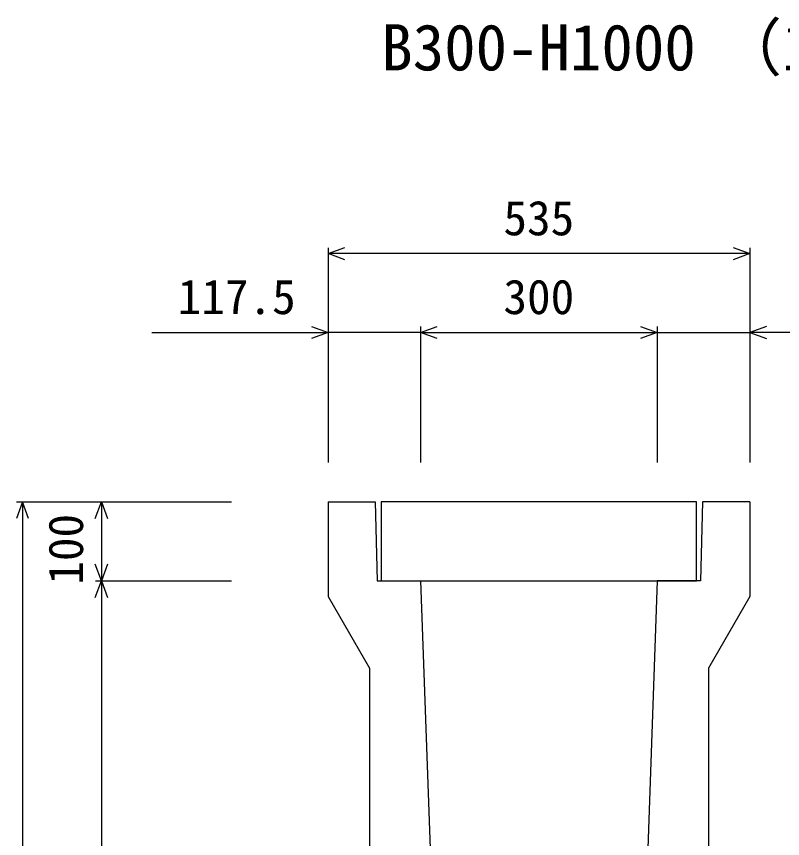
# Model space of a CAD drawing. Units: millimetres, scale not verified. Extents: x -25200 to 25200, y -8910 to 8910.
# Drawn here: x 17997 to 18969, y 2649 to 3692 of the extents above; entities that cross this region are included whole.
import ezdxf
from ezdxf.enums import TextEntityAlignment as Align

# ---------------------------------------------------------------- set-up
doc = ezdxf.new("R2010")
doc.units = ezdxf.units.MM
doc.header["$LTSCALE"] = 30
for name, color, linetype, lineweight in [('0-0_DIM', 7, 'Continuous', 25), ('0-2_HATCH', 6, 'Continuous', 25), ('0-5_OUTLINE', 3, 'Continuous', 25), ('0-6_TXT', 7, 'Continuous', 25)]:
    doc.layers.add(name, color=color, linetype=linetype, lineweight=lineweight)
doc.styles.add('ＭＳ ゴシック', font='')
doc.styles.get('ＭＳ ゴシック').set_extended_font_data('MS Gothic')

msp = doc.modelspace()

# ---------------------------------------------------------------- linework, layer by layer
at = {"layer": '0-0_DIM'}
for p, q in [((18392.28, 3398.8), (18392.28, 3126.3)), ((18927.28, 3391.3), (18392.28, 3391.3)), ((18927.28, 3398.8), (18927.28, 3126.3)), ((18509.78, 3298.8), (18509.78, 3126.3)), ((18809.78, 3298.8), (18809.78, 3126.3)), ((18168.9, 3291.3), (18392.28, 3291.3)), ((18509.78, 3291.3), (18392.28, 3291.3)), ((18509.78, 3291.3), (18809.78, 3291.3)), ((18809.78, 3291.3), (18927.28, 3291.3)), ((19150.66, 3291.3), (18927.28, 3291.3)), ((17997.28, 3076.3), (18269.78, 3076.3)), ((18004.78, 3076.3), (18004.78, 1876.3)), ((18104.78, 3076.3), (18104.78, 2976.3)), ((18097.28, 2976.3), (18269.78, 2976.3)), ((18104.78, 2976.3), (18104.78, 1976.3))]:
    msp.add_line(p, q, dxfattribs=at)
for points in [[(18413.42, 3383.6), (18392.28, 3391.3), (18413.42, 3398.99)], [(18906.14, 3398.99), (18927.28, 3391.3), (18906.14, 3383.6)], [(18371.14, 3298.99), (18392.28, 3291.3), (18371.14, 3283.6)], [(18530.92, 3283.6), (18509.78, 3291.3), (18530.92, 3298.99)], [(18788.64, 3298.99), (18809.78, 3291.3), (18788.64, 3283.6)], [(18948.42, 3298.99), (18927.28, 3291.3), (18948.42, 3283.6)], [(18012.48, 3055.15), (18004.78, 3076.3), (17997.08, 3055.15)], [(18097.08, 3055.15), (18104.78, 3076.3), (18112.47, 3055.15)], [(18112.47, 2997.44), (18104.78, 2976.3), (18097.08, 2997.44)], [(18097.08, 2955.15), (18104.78, 2976.3), (18112.47, 2955.15)]]:
    msp.add_lwpolyline(points, dxfattribs=at)
at = {"layer": '0-2_HATCH'}
msp.add_lwpolyline([(18459.78, 2976.3), (18859.78, 2976.3), (18859.78, 3076.3), (18459.78, 3076.3)], close=True, dxfattribs=at)
at = {"layer": '0-5_OUTLINE'}
for p, q in [((18392.28, 3076.3), (18392.28, 2956.3)), ((18867.28, 3076.3), (18864.78, 2976.3)), ((18927.28, 3076.3), (18867.28, 3076.3)), ((18927.28, 3076.3), (18927.28, 2956.3)), ((18509.78, 2976.3), (18543.09, 2024.55)), ((18809.78, 2976.3), (18776.47, 2024.55)), ((18864.78, 2976.3), (18809.78, 2976.3)), ((18927.28, 2956.3), (18874.78, 2865.3)), ((18874.78, 2865.3), (18874.78, 2038.8))]:
    msp.add_line(p, q, dxfattribs=at)
for points in [[(18392.28, 3076.3), (18452.28, 3076.3), (18454.78, 2976.3), (18509.78, 2976.3)], [(18392.28, 2956.3), (18444.78, 2865.3), (18444.78, 2038.8)]]:
    msp.add_lwpolyline(points, dxfattribs=at)

# ---------------------------------------------------------------- texts
at = {"layer": '0-0_DIM', "style": 'ＭＳ ゴシック'}
for s, p in [('535', (18614.78, 3401.3)), ('117.5', (18201.67, 3301.3)), ('300', (18614.78, 3301.3))]:
    msp.add_text(s, height=43.99, dxfattribs=at).set_placement(p, align=Align.BOTTOM_LEFT)
msp.add_text('100', height=43.99, rotation=90, dxfattribs=at).set_placement((18094.78, 2971.3), align=Align.BOTTOM_LEFT)
at = {"layer": '0-6_TXT', "style": 'ＭＳ ゴシック'}
for s, p in [('（1368kg）', (18888.15, 3606.08)), ('B300-H1000', (18459.78, 3606.08))]:
    msp.add_text(s, height=58.65, dxfattribs=at).set_placement(p, align=Align.BOTTOM_LEFT)

doc.saveas('drawing.dxf')
